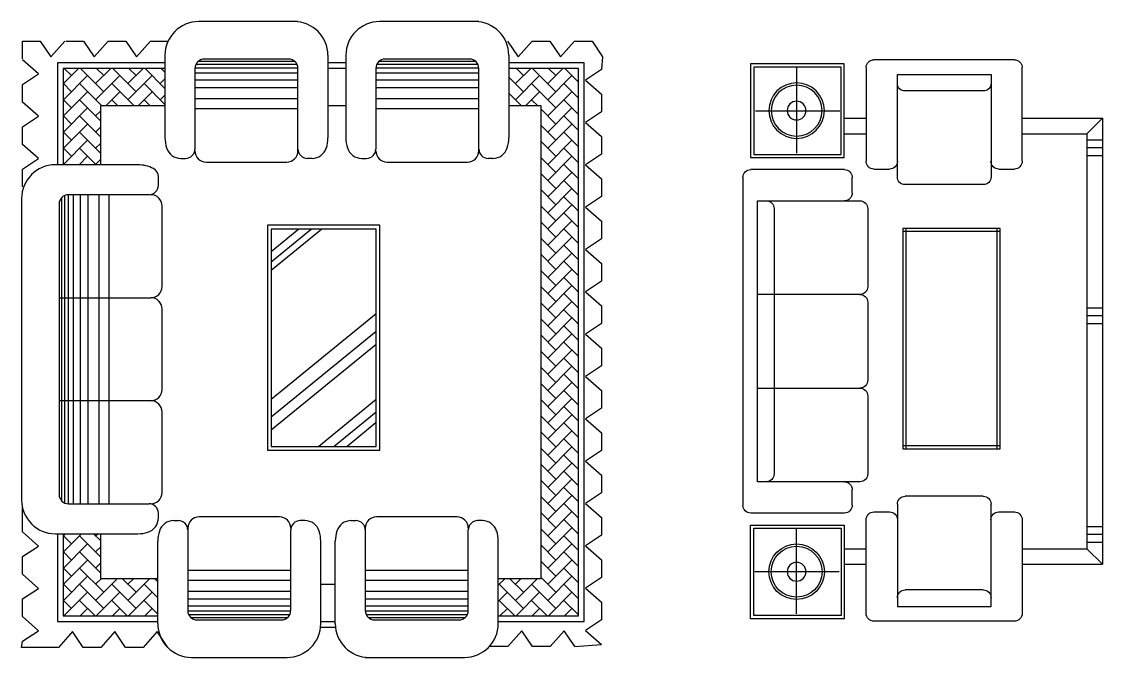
# Model space of a CAD drawing. Header units: millimetres. Extents: x 356 to 23963, y 1202 to 21076.
# Drawn here: x 11527 to 17298, y 1681 to 5075 of the extents above; entities that cross this region are included whole.
import ezdxf

# ---------------------------------------------------------------- set-up
doc = ezdxf.new("R2010")
doc.units = ezdxf.units.MM

msp = doc.modelspace()

# ---------------------------------------------------------------- hatches: boundary and pattern name
h = msp.add_hatch()
h.set_pattern_fill('AR-HBONE', color=0, scale=0.6, style=0)
h.set_pattern_definition([(45, (2439.17, -12756.63), (0, 86.21046), [182.88, -60.96]), (135, (2482.276, -12713.52), (0, 86.21046), [182.88, -60.96])])
h.paths.add_polyline_path([(11948.1, 4625.5), (12292.5, 4625.5), (12292.5, 4825.5), (11748.1, 4825.5), (11748.1, 4311.2), (11948.1, 4311.2)])
h.paths.add_polyline_path([(14300.4, 4625.5), (14300.4, 2102.5), (14072, 2102.5), (14072, 1902.5), (14500.4, 1902.5), (14500.4, 4825.5), (14128.4, 4825.5), (14128.4, 4625.5)])
h.paths.add_polyline_path([(11948.1, 2102.5), (11948.1, 2341.2), (11748.1, 2341.2), (11748.1, 1902.5), (12254.3, 1902.5), (12254.3, 2102.5)])

# ---------------------------------------------------------------- linework, layer by layer
at = {"color": 0}
for p, q in [((13002.5, 5075.4), (12472.5, 5075.4)), ((13968.4, 5075.4), (13438.4, 5075.4)), ((11532.2, 4971.7), (11626.4, 4971.7)), ((11532.2, 4877.5), (11532.2, 4971.7)), ((11626.4, 4971.7), (11682.8, 4886.9)), ((11682.8, 4886.9), (11758.1, 4971.7)), ((11763.8, 4971.7), (11857.9, 4971.7)), ((11857.9, 4971.7), (11914.4, 4886.9)), ((11914.4, 4886.9), (11989.7, 4971.7)), ((11989.7, 4971.7), (12083.8, 4971.7)), ((12083.8, 4971.7), (12140.3, 4886.9)), ((12140.3, 4886.9), (12215.6, 4971.7)), ((12215.6, 4971.7), (12309.7, 4971.7)), ((14121.3, 4971.7), (14177.7, 4886.9)), ((14177.7, 4886.9), (14253, 4971.7)), ((14253, 4971.7), (14347.2, 4971.7)), ((14347.2, 4971.7), (14403.6, 4886.9)), ((14403.6, 4886.9), (14478.9, 4971.7)), ((14478.9, 4971.7), (14573.1, 4971.7)), ((14573.1, 4971.7), (14629.5, 4886.9)), ((11617, 4796.6), (11532.2, 4871.9)), ((12292.5, 4855.5), (11718.1, 4855.5)), ((11718.1, 4855.5), (11718.1, 4311.2)), ((12292.5, 4895.4), (12292.5, 4455.4)), ((12986.2, 4862.3), (12468.7, 4862.3)), ((12952.5, 4875.4), (12502.5, 4875.4)), ((13162.5, 4895.4), (13162.5, 4455.4)), ((13258.4, 4855.5), (13162.5, 4855.5)), ((13258.4, 4895.4), (13258.4, 4455.4)), ((13952.1, 4862.3), (13434.6, 4862.3)), ((13918.4, 4875.4), (13468.4, 4875.4)), ((14128.4, 4895.4), (14128.4, 4455.4)), ((14530.4, 4855.5), (14128.4, 4855.5)), ((14530.4, 1872.5), (14530.4, 4855.5)), ((14629.5, 4886.9), (14622.6, 4819.3)), ((15919.7, 4849.6), (15419.7, 4849.6)), ((15419.7, 4849.6), (15419.7, 4349.6)), ((15919.7, 4349.6), (15919.7, 4849.6)), ((16828.1, 4871.7), (16078.1, 4871.7)), ((11532.2, 4740.1), (11617, 4796.6)), ((12292.5, 4825.5), (11748.1, 4825.5)), ((11748.1, 4825.5), (11748.1, 4311.2)), ((13002.5, 4827.1), (12452.5, 4827.1)), ((12452.5, 4825.4), (12452.5, 4395.2)), ((13002.5, 4800.7), (12452.5, 4800.7)), ((12997.9, 4846.2), (12457, 4846.2)), ((13002.5, 4385.4), (13002.5, 4827.1)), ((13258.4, 4825.5), (13162.5, 4825.5)), ((13968.4, 4827.1), (13418.4, 4827.1)), ((13418.4, 4825.4), (13418.4, 4395.2)), ((13968.4, 4800.7), (13418.4, 4800.7)), ((13963.9, 4846.2), (13422.9, 4846.2)), ((13968.4, 4385.4), (13968.4, 4827.1)), ((14500.4, 4825.5), (14128.4, 4825.5)), ((14500.4, 1902.5), (14500.4, 4825.5)), ((14622.6, 4819.3), (14537.8, 4762.8)), ((15903, 4832.9), (15436.3, 4832.9)), ((15436.3, 4832.9), (15436.3, 4366.2)), ((15666.9, 4373.7), (15666.9, 4830.6)), ((15903, 4366.2), (15903, 4832.9)), ((16036.4, 4830.1), (16036.4, 4330.1)), ((16203.1, 4793.1), (16703.1, 4793.1)), ((16203.1, 4246.7), (16203.1, 4793.1)), ((16703.1, 4793.1), (16703.1, 4246.7)), ((16869.7, 4330.1), (16869.7, 4830.1)), ((11532.2, 4646), (11532.2, 4740.1)), ((13002.5, 4762.1), (12452.5, 4762.1)), ((13968.4, 4762.1), (13418.4, 4762.1)), ((14537.8, 4762.8), (14622.6, 4687.5)), ((13002.5, 4721.7), (12452.5, 4721.7)), ((13968.4, 4721.7), (13418.4, 4721.7)), ((14622.6, 4687.5), (14622.6, 4593.4)), ((16661.4, 4705.1), (16244.7, 4705.1)), ((11617, 4570.7), (11532.2, 4646)), ((12292.5, 4625.5), (11948.1, 4625.5)), ((11948.1, 4625.5), (11948.1, 4311.2)), ((13002.5, 4663.5), (12452.5, 4663.5)), ((13258.4, 4625.5), (13162.5, 4625.5)), ((13968.4, 4663.5), (13418.4, 4663.5)), ((14300.4, 4625.5), (14128.4, 4625.5)), ((14300.4, 2102.5), (14300.4, 4625.5)), ((11532.2, 4514.2), (11617, 4570.7)), ((13002.5, 4609.9), (12452.5, 4609.9)), ((13968.4, 4609.9), (13418.4, 4609.9)), ((14622.6, 4593.3), (14537.8, 4536.8)), ((15895.4, 4597.6), (15445.1, 4597.6)), ((15919.7, 4559.2), (16036.4, 4559.2)), ((16869.7, 4559.2), (17297.8, 4559.2)), ((17214.5, 4475.9), (17297.8, 4559.2)), ((17297.8, 4559.2), (17297.8, 2178.1)), ((11532.2, 4420.1), (11532.2, 4514.2)), ((14537.8, 4536.8), (14622.6, 4461.5)), ((14622.6, 4461.5), (14622.6, 4367.4)), ((15919.7, 4475.9), (16036.4, 4475.9)), ((16869.7, 4475.9), (17214.5, 4475.9)), ((17214.5, 4475.9), (17214.5, 2261.5)), ((17214.5, 4444.5), (17297.8, 4444.5)), ((11617, 4344.8), (11532.2, 4420.1)), ((17214.5, 4402.8), (17297.8, 4402.8)), ((11532.2, 4288.3), (11617, 4344.8)), ((12377.1, 4345.2), (12402.5, 4345.2)), ((13077.8, 4345.2), (13052.5, 4345.2)), ((13343.1, 4345.2), (13368.4, 4345.2)), ((14043.7, 4345.2), (14018.4, 4345.2)), ((14622.6, 4367.3), (14537.8, 4310.8)), ((15419.7, 4349.6), (15919.7, 4349.6)), ((15436.3, 4366.2), (15903, 4366.2)), ((17214.5, 4361.2), (17297.8, 4361.2)), ((11532.2, 4194.2), (11532.2, 4288.3)), ((12147.2, 4311.2), (11707.2, 4311.2)), ((12512.5, 4325.4), (12942.5, 4325.4)), ((13478.4, 4325.4), (13908.4, 4325.4)), ((14537.8, 4310.8), (14622.6, 4235.5)), ((15920.1, 4285.3), (15420.1, 4285.3)), ((16078.1, 4288.4), (16161.4, 4288.4)), ((16744.7, 4288.4), (16828.1, 4288.4)), ((12257.4, 4201.2), (12257.4, 4246.4)), ((14622.6, 4235.5), (14622.6, 4141.4)), ((15378.4, 4243.7), (15378.4, 2493.7)), ((15961.7, 4160.3), (15961.7, 4243.7)), ((16661.4, 4205.1), (16244.7, 4205.1)), ((11527.2, 4131.2), (11527.2, 2521.2)), ((11727.2, 4101.2), (11727.2, 2551.2)), ((11740.3, 4134.9), (11740.3, 2517.4)), ((11756.4, 4146.7), (11756.4, 2505.7)), ((11775.5, 4151.1), (11775.5, 2501.2)), ((12207.4, 4151.2), (11777.2, 4151.2)), ((11801.9, 4151.2), (11801.9, 2501.2)), ((11840.5, 4151.2), (11840.5, 2501.2)), ((11880.9, 4151.2), (11880.9, 2501.2)), ((11939.1, 4151.2), (11939.1, 2501.2)), ((11992.7, 4151.2), (11992.7, 2501.2)), ((14622.6, 4141.3), (14537.8, 4084.8)), ((15457.1, 2618.7), (15457.1, 4118.7)), ((15457.1, 4118.7), (16003.4, 4118.7)), ((12277.2, 3661.2), (12277.2, 4091.2)), ((14537.8, 4084.8), (14622.6, 4009.5)), ((15545.1, 4077), (15545.1, 2660.3)), ((16045.1, 4077), (16045.1, 3660.3)), ((13439.4, 3987.8), (12839.4, 3987.8)), ((12839.4, 3987.8), (12839.4, 2787.8)), ((13439.4, 2787.8), (13439.4, 3987.8)), ((14622.6, 4009.5), (14622.6, 3915.4)), ((13007.9, 3967.8), (12859.4, 3846.4)), ((13130.6, 3967.8), (12859.4, 3746.1)), ((13074.5, 3967.8), (12859.4, 3791.9)), ((13419.4, 3967.8), (12859.4, 3967.8)), ((12859.4, 3967.8), (12859.4, 2807.8)), ((13419.4, 2807.8), (13419.4, 3967.8)), ((16231.5, 3971.7), (16231.5, 2795.2)), ((16752.9, 3971.7), (16231.5, 3971.7)), ((16752.9, 3955), (16231.5, 3955)), ((16248.2, 3971.7), (16248.2, 2795.2)), ((16736.2, 2795.2), (16736.2, 3971.7)), ((16752.9, 2795.2), (16752.9, 3971.7)), ((14622.6, 3915.3), (14537.8, 3858.8)), ((14537.8, 3858.8), (14622.6, 3783.5)), ((14622.6, 3783.5), (14622.6, 3689.4)), ((14622.6, 3689.3), (14537.8, 3632.8)), ((11727.2, 3601.2), (12217.2, 3601.2)), ((14537.8, 3632.8), (14622.6, 3557.5)), ((16003.4, 3618.7), (15457.1, 3618.7)), ((12277.2, 3111.2), (12277.2, 3541.2)), ((14622.6, 3557.5), (14622.6, 3463.4)), ((16045.1, 3577), (16045.1, 3160.3)), ((17214.5, 3547.5), (17297.8, 3547.5)), ((13419.4, 3515.4), (12859.4, 3057.5)), ((14622.6, 3463.3), (14537.8, 3406.8)), ((17214.5, 3505.9), (17297.8, 3505.9)), ((17214.5, 3464.2), (17297.8, 3464.2)), ((13419.4, 3421.2), (12859.4, 2963.4)), ((14537.8, 3406.8), (14622.6, 3331.5)), ((13419.4, 3351.9), (12859.4, 2894.1)), ((14622.6, 3331.5), (14622.6, 3237.4)), ((14622.6, 3237.3), (14537.8, 3180.8)), ((14537.8, 3180.8), (14622.6, 3105.5)), ((15457.1, 3118.7), (16003.4, 3118.7)), ((14622.6, 3105.5), (14622.6, 3011.4)), ((16045.1, 3077), (16045.1, 2660.3)), ((12217.2, 3051.2), (11727.2, 3051.2)), ((13419.4, 3057.6), (13113.8, 2807.8)), ((14622.6, 3011.3), (14537.8, 2954.8)), ((12277.2, 2561.2), (12277.2, 2991.2)), ((13419.4, 2990.9), (13195.4, 2807.8)), ((14537.8, 2954.8), (14622.6, 2879.5)), ((13419.4, 2934.4), (13264.6, 2807.8)), ((14622.6, 2879.5), (14622.6, 2785.4)), ((12839.4, 2787.8), (13439.4, 2787.8)), ((12859.4, 2807.8), (13419.4, 2807.8)), ((14622.6, 2785.3), (14537.8, 2728.8)), ((16231.5, 2811.9), (16752.9, 2811.9)), ((16231.5, 2795.2), (16752.9, 2795.2)), ((14537.8, 2728.8), (14622.6, 2653.5)), ((14622.6, 2653.5), (14622.6, 2559.4)), ((16003.4, 2618.7), (15457.1, 2618.7)), ((14622.6, 2559.3), (14537.8, 2502.8)), ((15961.7, 2493.7), (15961.7, 2577)), ((16661.4, 2541.1), (16244.7, 2541.1)), ((11532.2, 2350.7), (11532.2, 2496.1)), ((11777.2, 2501.2), (12207.4, 2501.2)), ((14537.8, 2502.8), (14622.6, 2427.5)), ((16203.1, 2499.4), (16203.1, 1953.1)), ((16703.1, 1953.1), (16703.1, 2499.4)), ((12257.4, 2425.9), (12257.4, 2451.2)), ((12904.3, 2431.2), (12474.3, 2431.2)), ((13852, 2431.2), (13422, 2431.2)), ((14622.6, 2427.5), (14622.6, 2333.4)), ((15420.1, 2452), (15920.1, 2452)), ((16078.1, 2457.8), (16161.4, 2457.8)), ((16744.7, 2457.8), (16828.1, 2457.8)), ((12339, 2411.4), (12364.3, 2411.4)), ((12414.3, 2371.2), (12414.3, 1929.5)), ((13039.7, 2411.4), (13014.3, 2411.4)), ((13286.7, 2411.4), (13312, 2411.4)), ((13362, 2371.2), (13362, 1929.5)), ((13987.3, 2411.4), (13962, 2411.4)), ((15419.7, 1887.8), (15419.7, 2387.8)), ((15419.7, 2387.8), (15919.7, 2387.8)), ((15436.3, 1904.4), (15436.3, 2371.1)), ((15436.3, 2371.1), (15903, 2371.1)), ((15665.1, 1913.9), (15665.1, 2370.9)), ((15903, 2371.1), (15903, 1904.4)), ((15919.7, 2387.8), (15919.7, 1887.8)), ((16036.4, 1916.1), (16036.4, 2416.1)), ((16869.7, 2416.1), (16869.7, 1916.1)), ((17214.5, 2380.3), (17297.8, 2380.3)), ((11617, 2275.4), (11532.2, 2350.7)), ((11707.2, 2341.2), (12147.2, 2341.2)), ((11718.1, 2341.2), (11718.1, 1872.5)), ((11748.1, 2341.2), (11748.1, 1902.5)), ((11948.1, 2341.2), (11948.1, 2102.5)), ((12964.3, 1931.2), (12964.3, 2361.4)), ((13912, 1931.2), (13912, 2361.4)), ((14622.6, 2333.3), (14537.8, 2276.8)), ((17214.5, 2338.7), (17297.8, 2338.7)), ((11532.2, 2218.9), (11617, 2275.4)), ((12254.3, 1861.2), (12254.3, 2301.2)), ((13124.3, 1861.2), (13124.3, 2301.2)), ((13202, 1861.2), (13202, 2301.2)), ((14072, 1861.2), (14072, 2301.2)), ((14537.8, 2276.8), (14622.6, 2201.5)), ((15919.7, 2261.5), (16036.4, 2261.5)), ((16869.7, 2261.5), (17214.5, 2261.5)), ((17214.5, 2297), (17297.8, 2297)), ((17214.5, 2261.5), (17297.8, 2178.1)), ((11532.2, 2124.8), (11532.2, 2218.9)), ((14622.6, 2201.5), (14622.6, 2107.4)), ((12414.3, 2146.7), (12964.3, 2146.7)), ((13362, 2146.7), (13912, 2146.7)), ((15893.2, 2138.5), (15442.9, 2138.5)), ((15919.7, 2178.1), (16036.4, 2178.1)), ((16869.7, 2178.1), (17297.8, 2178.1)), ((11617, 2049.5), (11532.2, 2124.8)), ((11948.1, 2102.5), (12254.3, 2102.5)), ((12414.3, 2093), (12964.3, 2093)), ((13362, 2093), (13912, 2093)), ((14072, 2102.5), (14300.4, 2102.5)), ((14622.6, 2107.3), (14537.8, 2050.8)), ((11532.2, 1993), (11617, 2049.5)), ((12414.3, 2034.9), (12964.3, 2034.9)), ((13124.3, 2072.5), (13202, 2072.5)), ((13362, 2034.9), (13912, 2034.9)), ((14537.8, 2050.8), (14622.6, 1975.5)), ((16661.4, 2041.1), (16244.7, 2041.1)), ((11532.2, 1898.9), (11532.2, 1993)), ((12414.3, 1994.5), (12964.3, 1994.5)), ((13362, 1994.5), (13912, 1994.5)), ((14622.6, 1975.5), (14622.6, 1881.4)), ((12414.3, 1955.9), (12964.3, 1955.9)), ((12414.3, 1929.5), (12964.3, 1929.5)), ((12418.8, 1910.4), (12959.8, 1910.4)), ((13362, 1955.9), (13912, 1955.9)), ((13362, 1929.5), (13912, 1929.5)), ((13366.5, 1910.4), (13907.5, 1910.4)), ((15903, 1904.4), (15436.3, 1904.4)), ((16203.1, 1953.1), (16703.1, 1953.1)), ((11617, 1823.6), (11532.2, 1898.9)), ((11718.1, 1872.5), (12254.3, 1872.5)), ((11748.1, 1902.5), (12254.3, 1902.5)), ((12430.6, 1894.3), (12948.1, 1894.3)), ((12464.3, 1881.2), (12914.3, 1881.2)), ((13124.3, 1872.5), (13202, 1872.5)), ((13378.3, 1894.3), (13895.8, 1894.3)), ((13412, 1881.2), (13862, 1881.2)), ((14072, 1902.5), (14500.4, 1902.5)), ((14072, 1872.5), (14530.4, 1872.5)), ((14622.6, 1881.3), (14537.8, 1824.8)), ((15919.7, 1887.8), (15419.7, 1887.8)), ((16828.1, 1874.4), (16078.1, 1874.4)), ((11532.2, 1767.1), (11617, 1823.6)), ((11798.8, 1818.7), (11723.5, 1733.9)), ((11855.3, 1733.9), (11798.8, 1818.7)), ((12024.7, 1818.7), (11949.4, 1733.9)), ((12081.2, 1733.9), (12024.7, 1818.7)), ((12250.6, 1818.7), (12175.3, 1733.9)), ((12307.1, 1733.9), (12250.6, 1818.7)), ((13124.3, 1842.5), (13202, 1842.5)), ((14198.6, 1823.6), (14123.3, 1738.8)), ((14255, 1738.8), (14198.6, 1823.6)), ((14424.5, 1823.6), (14349.2, 1738.8)), ((14480.9, 1738.8), (14424.5, 1823.6)), ((14537.8, 1824.8), (14622.6, 1749.5)), ((11527, 1733.9), (11532.2, 1767.1)), ((11723.5, 1733.9), (11527, 1733.9)), ((11949.4, 1733.9), (11855.3, 1733.9)), ((12175.3, 1733.9), (12081.2, 1733.9)), ((14123.3, 1738.8), (14029.1, 1738.8)), ((14349.2, 1738.8), (14255, 1738.8)), ((14480.9, 1738.8), (14622.6, 1749.5)), ((12434.3, 1681.2), (12944.3, 1681.2)), ((13362, 1681.2), (13892, 1681.2))]:
    msp.add_line(p, q, dxfattribs=at)
for centre, radius, start, end in [((12472.5, 4895.4), 180, 90, 180), ((12982.5, 4895.4), 180, 0, 90), ((13438.4, 4895.4), 180, 90, 180), ((13948.4, 4895.4), 180, 0, 90), ((12502.5, 4825.4), 50, 90, 180), ((12952.5, 4825.4), 50, 0, 90), ((13468.4, 4825.4), 50, 90, 180), ((13918.4, 4825.4), 50, 0, 90), ((12472.5, 4455.4), 180, 180, 197.59402), ((12982.5, 4455.4), 180, 342.40598, 0), ((13438.4, 4455.4), 180, 180, 197.59402), ((13948.4, 4455.4), 180, 342.40598, 0), ((12377.1, 4425.2), 80, 197.59402, 270), ((12402.5, 4395.2), 50, 270, 0), ((13052.5, 4395.2), 50, 180, 270), ((13077.8, 4425.2), 80, 270, 342.40598), ((13343.1, 4425.2), 80, 197.59402, 270), ((13368.4, 4395.2), 50, 270, 0), ((14018.4, 4395.2), 50, 180, 270), ((14043.7, 4425.2), 80, 270, 342.40598), ((12512.5, 4385.4), 60, 180, 270), ((12942.5, 4385.4), 60, 270, 0), ((13478.4, 4385.4), 60, 180, 270), ((13908.4, 4385.4), 60, 270, 0), ((11707.2, 4131.2), 180, 90, 180), ((12147.2, 4131.2), 180, 62.40072, 90), ((12207.4, 4246.4), 50, 0, 62.40072), ((12207.4, 4201.2), 50, 270, 0), ((11777.2, 4101.2), 50, 90, 180), ((12217.2, 4091.2), 60, 0, 90), ((12217.2, 3661.2), 60, 270, 0), ((12217.2, 3541.2), 60, 0, 90), ((12217.2, 3111.2), 60, 270, 0), ((12217.2, 2991.2), 60, 0, 90), ((11777.2, 2551.2), 50, 180, 270), ((12217.2, 2561.2), 60, 270, 0), ((11707.2, 2521.2), 180, 180, 270), ((12207.4, 2451.2), 50, 0, 90), ((12177.4, 2425.9), 80, 287.59402, 0), ((12474.3, 2371.2), 60, 90, 180), ((12904.3, 2371.2), 60, 0, 90), ((13422, 2371.2), 60, 90, 180), ((13852, 2371.2), 60, 0, 90), ((12339, 2331.4), 80, 90, 162.40598), ((12364.3, 2361.4), 50, 0, 90), ((13014.3, 2361.4), 50, 90, 180), ((13039.7, 2331.4), 80, 17.59402, 90), ((13286.7, 2331.4), 80, 90, 162.40598), ((13312, 2361.4), 50, 0, 90), ((13962, 2361.4), 50, 90, 180), ((13987.3, 2331.4), 80, 17.59402, 90), ((12147.2, 2521.2), 180, 270, 287.59402), ((12434.3, 2301.2), 180, 162.40598, 180), ((12944.3, 2301.2), 180, 0, 17.59402), ((13382, 2301.2), 180, 162.40598, 180), ((13892, 2301.2), 180, 0, 17.59402), ((12464.3, 1931.2), 50, 180, 270), ((12914.3, 1931.2), 50, 270, 0), ((13412, 1931.2), 50, 180, 270), ((13862, 1931.2), 50, 270, 0), ((12434.3, 1861.2), 180, 180, 270), ((12944.3, 1861.2), 180, 270, 0), ((13382, 1861.2), 180, 180, 270), ((13892, 1861.2), 180, 270, 0)]:
    msp.add_arc(centre, radius, start, end, dxfattribs=at)
at = {"color": 0, "extrusion": (0, 0, -1)}
for centre, major_axis, start_param, end_param in [((16078.1, 4830.1), (-29.5, 29.5), 5.497787, 7.068583), ((16828.1, 4830.1), (29.5, 29.5), -0.785398, 0.785398), ((15665.1, 4600.3), (104.9, 104.9), 2.356194490192285, 8.639379797371872), ((15665.1, 4600.3), (96.1, 96.1), 2.356194490192288, 8.639379797371873), ((16244.7, 4746.7), (29.5, 29.5), 2.356194, 3.926991), ((16661.4, 4746.7), (-29.5, 29.5), 2.356194, 3.926991), ((15665.1, 4600.3), (-35.4, 35.4), 3.926991, 10.210176), ((16078.1, 4330.1), (29.5, 29.5), 2.356194, 3.926991), ((16161.4, 4330.1), (-29.5, 29.5), 2.356194, 3.926991), ((16744.7, 4330.1), (29.5, 29.5), 2.356194, 3.926991), ((16828.1, 4330.1), (29.5, 29.5), 0.785398, 2.356194), ((15420.1, 4243.7), (-29.5, 29.5), 5.497787, 7.068583), ((15920.1, 4243.7), (29.5, 29.5), -0.785398, 0.785398), ((16244.7, 4246.7), (29.5, 29.5), 2.356194, 3.926991), ((16661.4, 4246.7), (-29.5, 29.5), 2.356194, 3.926991), ((15920.1, 4160.3), (-29.5, 29.5), 2.356194, 3.926991), ((15503.4, 4077), (29.5, 29.5), -0.785398, 0.785398), ((16003.4, 4077), (-29.5, 29.5), 0.785398, 2.356194), ((16003.4, 3660.3), (-29.5, 29.5), 2.356194, 3.926991), ((16003.4, 3577), (-29.5, 29.5), 0.785398, 2.356194), ((16003.4, 3160.3), (-29.5, 29.5), 2.356194, 3.926991), ((16003.4, 3077), (-29.5, 29.5), 0.785398, 2.356194), ((15503.4, 2660.3), (-29.5, 29.5), 2.356194, 3.926991), ((16003.4, 2660.3), (-29.5, 29.5), 2.356194, 3.926991), ((15920.1, 2577), (29.5, 29.5), -0.785398, 0.785398), ((16244.7, 2499.4), (-29.5, 29.5), 5.497787, 7.068583), ((16661.4, 2499.4), (29.5, 29.5), -0.785398, 0.785398), ((15420.1, 2493.7), (29.5, 29.5), 2.356194, 3.926991), ((15920.1, 2493.7), (-29.5, 29.5), 2.356194, 3.926991), ((16078.1, 2416.1), (-29.5, 29.5), 5.497787, 7.068583), ((16161.4, 2416.1), (29.5, 29.5), -0.785398, 0.785398), ((16744.7, 2416.1), (-29.5, 29.5), 5.497787, 7.068583), ((16828.1, 2416.1), (-29.5, 29.5), 0.785398, 2.356194), ((15665.1, 2138.5), (-104.9, 104.9), 3.926991, 10.210176), ((15665.1, 2138.5), (-96.1, 96.1), 3.926991, 10.210176), ((15665.1, 2138.5), (-35.4, 35.4), 3.926991, 10.210176), ((16244.7, 1999.4), (-29.5, 29.5), 5.497787, 7.068583), ((16661.4, 1999.4), (29.5, 29.5), -0.785398, 0.785398), ((16078.1, 1916.1), (29.5, 29.5), 2.356194, 3.926991), ((16828.1, 1916.1), (-29.5, 29.5), 2.356194, 3.926991)]:
    msp.add_ellipse(centre, major_axis=major_axis, ratio=1, start_param=start_param, end_param=end_param, dxfattribs=at)

doc.saveas('drawing.dxf')
